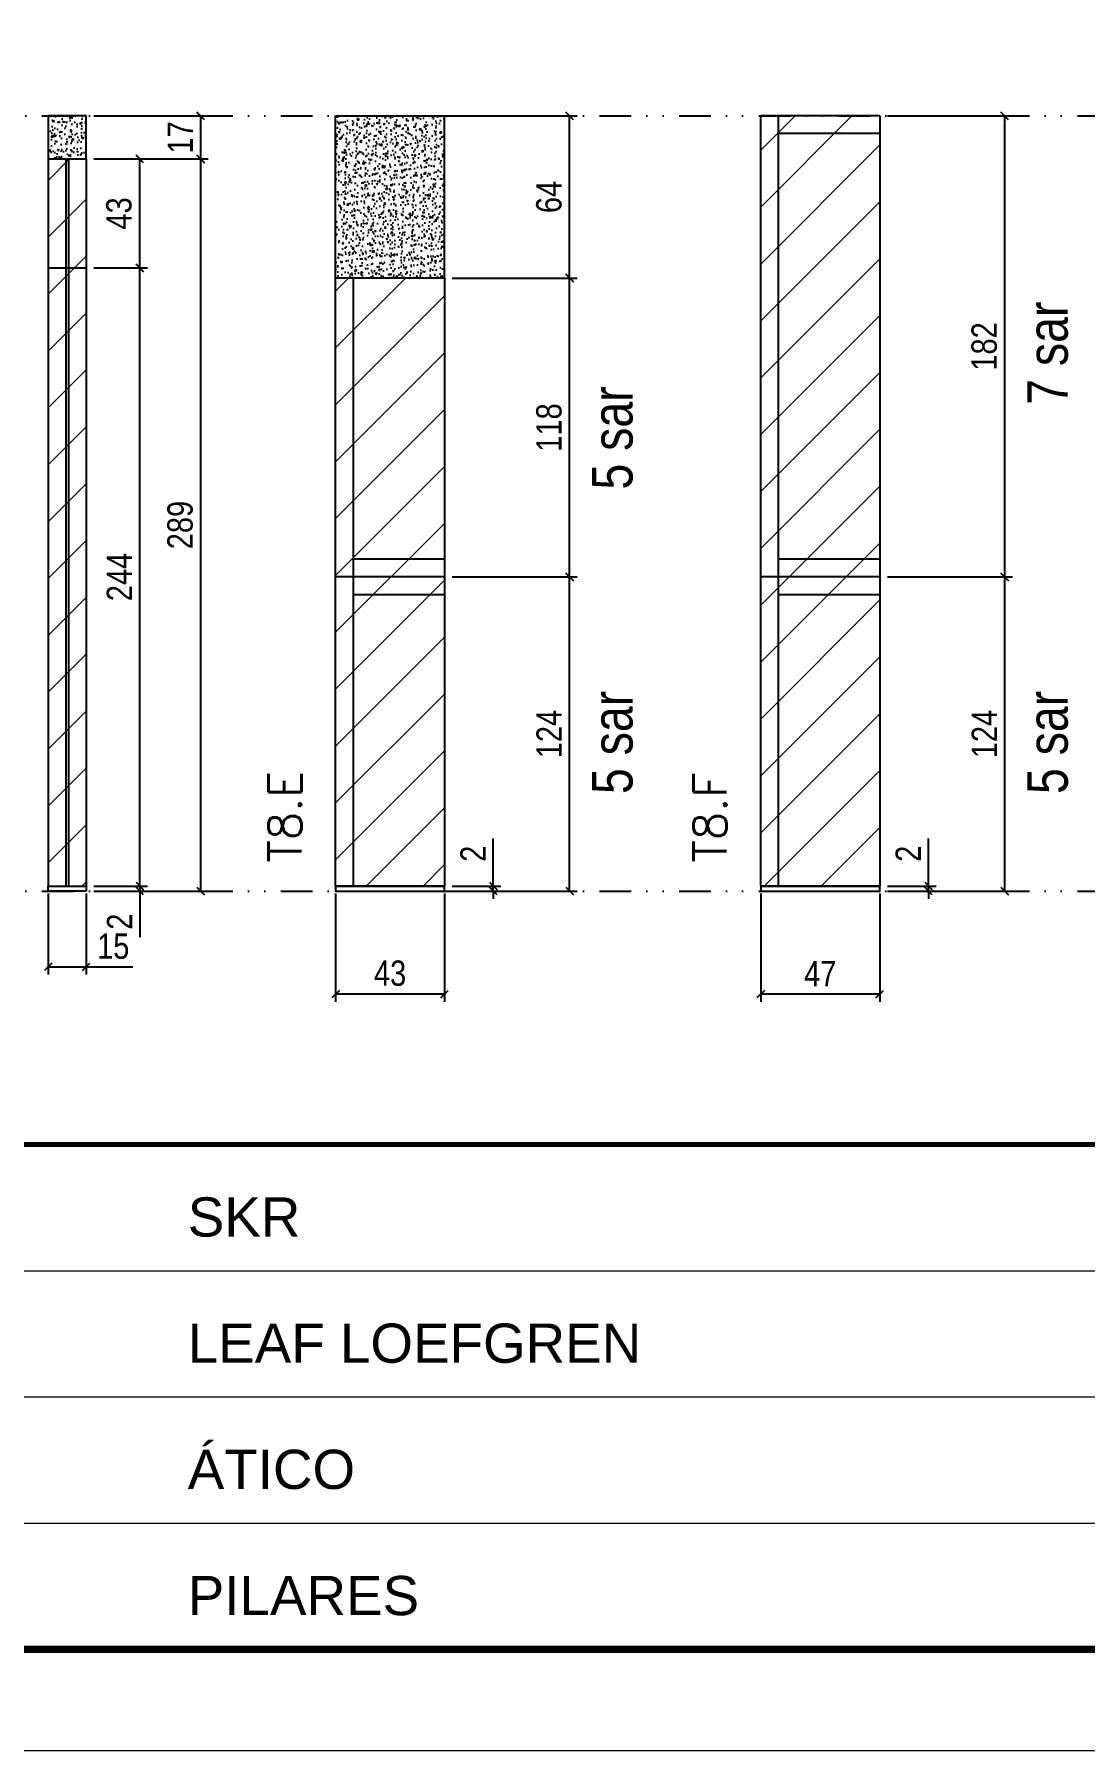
# Model space of a CAD drawing. Extents: x 14400 to 27878, y -21631 to 6985.
# Drawn here: x 18222 to 18636, y -8997 to -8319 of the extents above; entities that cross this region are included whole.
import ezdxf

# ---------------------------------------------------------------- set-up
doc = ezdxf.new("R2010")
doc.units = 0
for name, pattern in [('CONTINUO', [0]), ('DASHED', [0.75, 0.5, -0.25]), ('DIVIDE2', [0.625, 0.25, -0.125, 0, -0.125, 0, -0.125])]:
    doc.linetypes.add(name, pattern=pattern)
for name, color, linetype in [('COTA', 241, 'Continuous'), ('NOMENCLATURA', 7, 'Continuous'), ('Nível', 160, 'Continuous'), ('Painéis', 200, 'Continuous'), ('SARR_2.2x7', 40, 'Continuous')]:
    doc.layers.add(name, color=color, linetype=linetype)
for name, color, linetype, lineweight in [('Folhas', 255, 'Continuous', 9), ('Hachura', 251, 'Continuous', 9), ('SARRAFO DE PRESSAO', 251, 'DASHED', 9), ('Texto Seção', 7, 'Continuous', 15)]:
    doc.layers.add(name, color=color, linetype=linetype, lineweight=lineweight)
doc.styles.add('ARIAL', font='arial.ttf')
doc.styles.add('ARIAL_NARROW', font='ARIALN.TTF', dxfattribs={"height": 0.2})
doc.styles.add('COTA TECNICA', font='techl___.ttf', dxfattribs={"height": 10})
doc.styles.add('COTA TECNICA-50', font='techl___.ttf', dxfattribs={"height": 10})
doc.styles.add('REGUA-120', font='ROMANS.shx', dxfattribs={"height": 15})
doc.dimstyles.new('COTA PAINEL-50', dxfattribs={"dimtxt": 10, "dimasz": 3, "dimexe": 3, "dimexo": 3, "dimgap": 3, "dimtad": 1, "dimdec": 1, "dimzin": 12, "dimdsep": 46, "dimtxsty": 'COTA TECNICA-50', "dimblk1": 'OBLIQUE', "dimblk2": 'OBLIQUE', "dimsah": 1, "dimcen": 0.9, "dimclrd": 4, "dimclre": 4, "dimclrt": 240, "dimadec": 1, "dimazin": 3, "dimtfac": 1, "dimtdec": 1, "dimtmove": 0, "dimatfit": 3, "dimfxl": 1, "dimtolj": 1, "dimtzin": 12, "dimarcsym": 0})
doc.dimstyles.new('PAINEL', dxfattribs={"dimtxt": 10, "dimasz": 3, "dimexe": 3, "dimexo": 3, "dimgap": 3, "dimtad": 1, "dimdec": 1, "dimzin": 12, "dimdsep": 46, "dimtxsty": 'COTA TECNICA', "dimblk1": 'OBLIQUE', "dimblk2": 'OBLIQUE', "dimsah": 1, "dimcen": 0.9, "dimclrd": 4, "dimclre": 4, "dimclrt": 240, "dimadec": 1, "dimazin": 3, "dimtfac": 1, "dimtdec": 1, "dimtmove": 0, "dimatfit": 3, "dimfxl": 1, "dimtolj": 1, "dimtzin": 12, "dimarcsym": 0})

# ---------------------------------------------------------------- blocks, each defined once
blk = doc.blocks.new('9999999999')
at = {"color": 30, "linetype": 'CONTINUO'}
for p, q in [((98564.56, 34379.64), (99583.98, 34379.64)), ((98564.56, 34329.83), (99487.98, 34329.83)), ((98564.56, 34280.02), (99487.98, 34280.02))]:
    blk.add_line(p, q, dxfattribs=at)
at = {"color": 30, "linetype": 'CONTINUO', "const_width": 2}
blk.add_lwpolyline([(99583.98, 34230.21), (99583.98, 34414.45, 0.414214), (99568.98, 34429.45), (98228.98, 34429.45, 0.414214), (98213.98, 34414.45), (98213.98, 34245.21, 0.414214), (98228.98, 34230.21), (99583.98, 34230.21)], format="xyb", dxfattribs=at)
at = {"layer": 'Folhas'}
blk.add_lwpolyline([(98138.98, 34190.21), (99623.98, 34190.21), (99623.98, 35240.21), (98138.98, 35240.21)], close=True, dxfattribs=at)
at = {"layer": 'Folhas', "color": 30, "const_width": 3}
blk.add_lwpolyline([(98213.98, 34230.21), (99583.98, 34230.21), (99583.98, 35200.21), (98213.98, 35200.21)], close=True, dxfattribs=at)
at = {"color": 7, "linetype": 'Continuous', "ltscale": 5, "style": 'ARIAL'}
for s, height, p in [('SKR', 15.483, (98837.68, 34393.13)), ('LEAF LOEFGREN', 15.4829, (98837.68, 34343.32)), ('ÁTICO', 15.483, (98837.68, 34293.51)), ('PILARES', 15.483, (98837.68, 34243.7))]:
    blk.add_text(s, height=height, dxfattribs=at).set_placement(p)
blk = doc.blocks.new('_Oblique')
at = {"color": 0, "linetype": 'ByBlock', "lineweight": -2}
blk.add_line((-0.5, -0.5), (0.5, 0.5), dxfattribs=at)
blk = doc.blocks.new('*D2531')
at = {"layer": 'COTA', "color": 4, "lineweight": -2, "transparency": 16777216}
for p, q in [((18227.07, -8658.47), (18227.07, -8690.36)), ((18242.07, -8658.47), (18242.07, -8690.36)), ((18227.07, -8687.36), (18242.07, -8687.36)), ((18242.07, -8687.36), (18260.44, -8687.36))]:
    blk.add_line(p, q, dxfattribs=at)
at = {"layer": 'Defpoints', "color": 0, "transparency": 16777216}
for p in [(18227.07, -8655.47), (18242.07, -8655.47), (18242.07, -8687.36)]:
    blk.add_point(p, dxfattribs=at)
at = {"layer": 'COTA', "color": 4, "lineweight": -2, "transparency": 16777216, "xscale": 3, "yscale": 3, "zscale": 3, "rotation": 180}
blk.add_blockref('_Oblique', (18227.07, -8687.36), dxfattribs=at)
at = {"layer": 'COTA', "color": 4, "lineweight": -2, "transparency": 16777216, "xscale": 3, "yscale": 3, "zscale": 3}
blk.add_blockref('_Oblique', (18242.07, -8687.36), dxfattribs=at)
at = {"layer": 'COTA', "color": 240, "transparency": 16777216, "insert": (18252.76, -8679.25), "char_height": 10, "attachment_point": 5, "style": 'COTA TECNICA'}
blk.add_mtext('\\A1;15', dxfattribs=at)
blk = doc.blocks.new('*D2532')
at = {"layer": 'COTA', "color": 4, "lineweight": -2, "transparency": 16777216}
for p, q in [((18245.07, -8655.47), (18266.26, -8655.47)), ((18245.07, -8657.47), (18266.26, -8657.47)), ((18263.26, -8655.47), (18263.26, -8652.47)), ((18263.26, -8655.47), (18263.26, -8657.47)), ((18263.26, -8657.47), (18263.26, -8675.58))]:
    blk.add_line(p, q, dxfattribs=at)
at = {"layer": 'Defpoints', "color": 0, "transparency": 16777216}
for p in [(18242.07, -8655.47), (18242.07, -8657.47), (18263.26, -8655.47)]:
    blk.add_point(p, dxfattribs=at)
at = {"layer": 'COTA', "color": 4, "lineweight": -2, "transparency": 16777216, "xscale": 3, "yscale": 3, "zscale": 3}
for p, rotation in [((18263.26, -8655.47), 270), ((18263.26, -8657.47), 90)]:
    blk.add_blockref('_Oblique', p, dxfattribs=dict(at, rotation=rotation))
at = {"layer": 'COTA', "color": 240, "transparency": 16777216, "insert": (18255.26, -8669.52), "char_height": 10, "attachment_point": 5, "rotation": 90, "style": 'COTA TECNICA-50'}
blk.add_mtext('\\A1;2', dxfattribs=at)
blk = doc.blocks.new('*D2533')
at = {"layer": 'COTA', "color": 4, "lineweight": -2, "transparency": 16777216}
for p, q in [((18245.07, -8368.47), (18290.28, -8368.47)), ((18287.28, -8657.47), (18287.28, -8368.47)), ((18245.07, -8657.47), (18290.28, -8657.47))]:
    blk.add_line(p, q, dxfattribs=at)
at = {"layer": 'Defpoints', "color": 0, "transparency": 16777216}
for p in [(18242.07, -8368.47), (18287.28, -8368.47), (18242.07, -8657.47)]:
    blk.add_point(p, dxfattribs=at)
at = {"layer": 'COTA', "color": 4, "lineweight": -2, "transparency": 16777216, "xscale": 3, "yscale": 3, "zscale": 3}
for p, rotation in [((18287.28, -8368.47), 90), ((18287.28, -8657.47), 270)]:
    blk.add_blockref('_Oblique', p, dxfattribs=dict(at, rotation=rotation))
at = {"layer": 'COTA', "color": 240, "transparency": 16777216, "insert": (18279.18, -8512.97), "char_height": 10, "attachment_point": 5, "rotation": 90, "style": 'COTA TECNICA-50'}
blk.add_mtext('\\A1;289', dxfattribs=at)
blk = doc.blocks.new('*D2537')
at = {"layer": 'COTA', "color": 4, "lineweight": -2, "transparency": 16777216}
for p, q in [((18245.07, -8351.47), (18290.28, -8351.47)), ((18287.28, -8368.47), (18287.28, -8351.47)), ((18245.07, -8368.47), (18290.28, -8368.47))]:
    blk.add_line(p, q, dxfattribs=at)
at = {"layer": 'Defpoints', "color": 0, "transparency": 16777216}
for p in [(18242.07, -8351.47), (18287.28, -8351.47), (18242.07, -8368.47)]:
    blk.add_point(p, dxfattribs=at)
at = {"layer": 'COTA', "color": 4, "lineweight": -2, "transparency": 16777216, "xscale": 3, "yscale": 3, "zscale": 3}
for p, rotation in [((18287.28, -8351.47), 90), ((18287.28, -8368.47), 270)]:
    blk.add_blockref('_Oblique', p, dxfattribs=dict(at, rotation=rotation))
at = {"layer": 'COTA', "color": 240, "transparency": 16777216, "insert": (18279.21, -8359.97), "char_height": 10, "attachment_point": 5, "rotation": 90, "style": 'COTA TECNICA'}
blk.add_mtext('\\A1;17', dxfattribs=at)
blk = doc.blocks.new('*D2539')
at = {"layer": 'COTA', "color": 4, "lineweight": -2, "transparency": 16777216}
for p, q in [((18245.07, -8411.47), (18266.26, -8411.47)), ((18263.26, -8655.47), (18263.26, -8411.47)), ((18245.07, -8655.47), (18266.26, -8655.47))]:
    blk.add_line(p, q, dxfattribs=at)
at = {"layer": 'Defpoints', "color": 0, "transparency": 16777216}
for p in [(18242.07, -8411.47), (18263.26, -8411.47), (18242.07, -8655.47)]:
    blk.add_point(p, dxfattribs=at)
at = {"layer": 'COTA', "color": 4, "lineweight": -2, "transparency": 16777216, "xscale": 3, "yscale": 3, "zscale": 3}
for p, rotation in [((18263.26, -8411.47), 90), ((18263.26, -8655.47), 270)]:
    blk.add_blockref('_Oblique', p, dxfattribs=dict(at, rotation=rotation))
at = {"layer": 'COTA', "color": 240, "transparency": 16777216, "insert": (18255.19, -8533.47), "char_height": 10, "attachment_point": 5, "rotation": 90, "style": 'COTA TECNICA'}
blk.add_mtext('\\A1;244', dxfattribs=at)
blk = doc.blocks.new('*D2540')
at = {"layer": 'COTA', "color": 4, "lineweight": -2, "transparency": 16777216}
for p, q in [((18245.07, -8368.47), (18266.26, -8368.47)), ((18263.26, -8411.47), (18263.26, -8368.47)), ((18245.07, -8411.47), (18266.26, -8411.47))]:
    blk.add_line(p, q, dxfattribs=at)
at = {"layer": 'Defpoints', "color": 0, "transparency": 16777216}
for p in [(18242.07, -8368.47), (18263.26, -8368.47), (18242.07, -8411.47)]:
    blk.add_point(p, dxfattribs=at)
at = {"layer": 'COTA', "color": 4, "lineweight": -2, "transparency": 16777216, "xscale": 3, "yscale": 3, "zscale": 3}
for p, rotation in [((18263.26, -8368.47), 90), ((18263.26, -8411.47), 270)]:
    blk.add_blockref('_Oblique', p, dxfattribs=dict(at, rotation=rotation))
at = {"layer": 'COTA', "color": 240, "transparency": 16777216, "insert": (18255.04, -8389.97), "char_height": 10, "attachment_point": 5, "rotation": 90, "style": 'COTA TECNICA'}
blk.add_mtext('\\A1;43', dxfattribs=at)
blk = doc.blocks.new('*D2542')
at = {"layer": 'COTA', "color": 4, "lineweight": -2, "transparency": 16777216}
for p, q in [((18340.55, -8658.47), (18340.55, -8701.14)), ((18383.55, -8658.47), (18383.55, -8701.14)), ((18383.55, -8698.14), (18340.55, -8698.14))]:
    blk.add_line(p, q, dxfattribs=at)
at = {"layer": 'Defpoints', "color": 0, "transparency": 16777216}
for p in [(18340.55, -8655.47), (18383.55, -8655.47), (18340.55, -8698.14)]:
    blk.add_point(p, dxfattribs=at)
at = {"layer": 'COTA', "color": 4, "lineweight": -2, "transparency": 16777216, "xscale": 3, "yscale": 3, "zscale": 3, "rotation": 180}
blk.add_blockref('_Oblique', (18340.55, -8698.14), dxfattribs=at)
at = {"layer": 'COTA', "color": 4, "lineweight": -2, "transparency": 16777216, "xscale": 3, "yscale": 3, "zscale": 3}
blk.add_blockref('_Oblique', (18383.55, -8698.14), dxfattribs=at)
at = {"layer": 'COTA', "color": 240, "transparency": 16777216, "insert": (18362.05, -8689.92), "char_height": 10, "attachment_point": 5, "style": 'COTA TECNICA'}
blk.add_mtext('\\A1;43', dxfattribs=at)
blk = doc.blocks.new('*D2546')
at = {"layer": 'COTA', "color": 4, "linetype": 'ByBlock', "lineweight": -2, "transparency": 16777216}
for p, q in [((18386.55, -8533.47), (18435.92, -8533.47)), ((18432.92, -8657.47), (18432.92, -8533.47)), ((18386.55, -8657.47), (18435.92, -8657.47))]:
    blk.add_line(p, q, dxfattribs=at)
at = {"layer": 'Defpoints', "color": 0, "linetype": 'ByBlock', "transparency": 16777216}
for p in [(18383.55, -8533.47), (18432.92, -8533.47), (18383.55, -8657.47)]:
    blk.add_point(p, dxfattribs=at)
at = {"layer": 'COTA', "color": 4, "linetype": 'ByBlock', "lineweight": -2, "transparency": 16777216, "xscale": 3, "yscale": 3, "zscale": 3}
for p, rotation in [((18432.92, -8533.47), 90), ((18432.92, -8657.47), 270)]:
    blk.add_blockref('_Oblique', p, dxfattribs=dict(at, rotation=rotation))
at = {"layer": 'COTA', "color": 240, "linetype": 'ByBlock', "transparency": 16777216, "insert": (18424.84, -8595.47), "char_height": 10, "attachment_point": 5, "rotation": 90, "style": 'COTA TECNICA'}
blk.add_mtext('\\A1;124', dxfattribs=at)
blk = doc.blocks.new('*D2541')
at = {"layer": 'COTA', "color": 4, "lineweight": -2, "transparency": 16777216}
for p, q in [((18402.81, -8655.47), (18402.81, -8636.66)), ((18386.55, -8655.47), (18405.81, -8655.47)), ((18386.55, -8657.47), (18405.81, -8657.47)), ((18402.81, -8657.47), (18402.81, -8655.47)), ((18402.81, -8657.47), (18402.81, -8660.47))]:
    blk.add_line(p, q, dxfattribs=at)
at = {"layer": 'Defpoints', "color": 0, "transparency": 16777216}
for p in [(18383.55, -8655.47), (18383.55, -8657.47), (18402.81, -8657.47)]:
    blk.add_point(p, dxfattribs=at)
at = {"layer": 'COTA', "color": 4, "lineweight": -2, "transparency": 16777216, "xscale": 3, "yscale": 3, "zscale": 3}
for p, rotation in [((18402.81, -8655.47), 270), ((18402.81, -8657.47), 90)]:
    blk.add_blockref('_Oblique', p, dxfattribs=dict(at, rotation=rotation))
at = {"layer": 'COTA', "color": 240, "transparency": 16777216, "insert": (18394.81, -8642.72), "char_height": 10, "attachment_point": 5, "rotation": 90, "style": 'COTA TECNICA-50'}
blk.add_mtext('\\A1;2', dxfattribs=at)
blk = doc.blocks.new('*D2544')
at = {"layer": 'COTA', "color": 4, "linetype": 'ByBlock', "lineweight": -2, "transparency": 16777216}
for p, q in [((18386.55, -8533.47), (18435.92, -8533.47)), ((18432.92, -8657.47), (18432.92, -8533.47)), ((18386.55, -8657.47), (18435.92, -8657.47))]:
    blk.add_line(p, q, dxfattribs=at)
at = {"layer": 'Defpoints', "color": 0, "linetype": 'ByBlock', "transparency": 16777216}
for p in [(18383.55, -8533.47), (18432.92, -8533.47), (18383.55, -8657.47)]:
    blk.add_point(p, dxfattribs=at)
at = {"layer": 'COTA', "color": 4, "linetype": 'ByBlock', "lineweight": -2, "transparency": 16777216, "xscale": 3, "yscale": 3, "zscale": 3}
for p, rotation in [((18432.92, -8533.47), 90), ((18432.92, -8657.47), 270)]:
    blk.add_blockref('_Oblique', p, dxfattribs=dict(at, rotation=rotation))
at = {"layer": 'COTA', "color": 240, "linetype": 'ByBlock', "transparency": 16777216, "insert": (18424.84, -8595.47), "char_height": 10, "attachment_point": 5, "rotation": 90, "style": 'COTA TECNICA'}
blk.add_mtext('\\A1;124', dxfattribs=at)
blk = doc.blocks.new('*D2545')
at = {"layer": 'COTA', "color": 4, "lineweight": -2, "transparency": 16777216}
for p, q in [((18386.55, -8415.47), (18435.92, -8415.47)), ((18432.92, -8533.47), (18432.92, -8415.47)), ((18386.55, -8533.47), (18435.92, -8533.47))]:
    blk.add_line(p, q, dxfattribs=at)
at = {"layer": 'Defpoints', "color": 0, "transparency": 16777216}
for p in [(18383.55, -8415.47), (18432.92, -8415.47), (18383.55, -8533.47)]:
    blk.add_point(p, dxfattribs=at)
at = {"layer": 'COTA', "color": 4, "lineweight": -2, "transparency": 16777216, "xscale": 3, "yscale": 3, "zscale": 3}
for p, rotation in [((18432.92, -8415.47), 90), ((18432.92, -8533.47), 270)]:
    blk.add_blockref('_Oblique', p, dxfattribs=dict(at, rotation=rotation))
at = {"layer": 'COTA', "color": 240, "transparency": 16777216, "insert": (18424.82, -8474.47), "char_height": 10, "attachment_point": 5, "rotation": 90, "style": 'COTA TECNICA'}
blk.add_mtext('\\A1;118', dxfattribs=at)
blk = doc.blocks.new('*D2543')
at = {"layer": 'COTA', "color": 4, "lineweight": -2, "transparency": 16777216}
for p, q in [((18386.55, -8351.47), (18435.92, -8351.47)), ((18432.92, -8415.47), (18432.92, -8351.47)), ((18386.55, -8415.47), (18435.92, -8415.47))]:
    blk.add_line(p, q, dxfattribs=at)
at = {"layer": 'Defpoints', "color": 0, "transparency": 16777216}
for p in [(18383.55, -8351.47), (18432.92, -8351.47), (18383.55, -8415.47)]:
    blk.add_point(p, dxfattribs=at)
at = {"layer": 'COTA', "color": 4, "lineweight": -2, "transparency": 16777216, "xscale": 3, "yscale": 3, "zscale": 3}
for p, rotation in [((18432.92, -8351.47), 90), ((18432.92, -8415.47), 270)]:
    blk.add_blockref('_Oblique', p, dxfattribs=dict(at, rotation=rotation))
at = {"layer": 'COTA', "color": 240, "transparency": 16777216, "insert": (18424.81, -8383.47), "char_height": 10, "attachment_point": 5, "rotation": 90, "style": 'COTA TECNICA'}
blk.add_mtext('\\A1;64', dxfattribs=at)
blk = doc.blocks.new('*D2547')
at = {"layer": 'COTA', "color": 4, "lineweight": -2, "transparency": 16777216}
for p, q in [((18508.39, -8658.47), (18508.39, -8701.14)), ((18555.39, -8658.47), (18555.39, -8701.14)), ((18555.39, -8698.14), (18508.39, -8698.14))]:
    blk.add_line(p, q, dxfattribs=at)
at = {"layer": 'Defpoints', "color": 0, "transparency": 16777216}
for p in [(18508.39, -8655.47), (18555.39, -8655.47), (18508.39, -8698.14)]:
    blk.add_point(p, dxfattribs=at)
at = {"layer": 'COTA', "color": 4, "lineweight": -2, "transparency": 16777216, "xscale": 3, "yscale": 3, "zscale": 3, "rotation": 180}
blk.add_blockref('_Oblique', (18508.39, -8698.14), dxfattribs=at)
at = {"layer": 'COTA', "color": 4, "lineweight": -2, "transparency": 16777216, "xscale": 3, "yscale": 3, "zscale": 3}
blk.add_blockref('_Oblique', (18555.39, -8698.14), dxfattribs=at)
at = {"layer": 'COTA', "color": 240, "transparency": 16777216, "insert": (18531.89, -8690.07), "char_height": 10, "attachment_point": 5, "style": 'COTA TECNICA'}
blk.add_mtext('\\A1;47', dxfattribs=at)
blk = doc.blocks.new('*D2549')
at = {"layer": 'COTA', "color": 4, "linetype": 'ByBlock', "lineweight": -2, "transparency": 16777216}
for p, q in [((18558.39, -8533.47), (18607.75, -8533.47)), ((18604.75, -8657.47), (18604.75, -8533.47)), ((18558.39, -8657.47), (18607.75, -8657.47))]:
    blk.add_line(p, q, dxfattribs=at)
at = {"layer": 'Defpoints', "color": 0, "linetype": 'ByBlock', "transparency": 16777216}
for p in [(18555.39, -8533.47), (18604.75, -8533.47), (18555.39, -8657.47)]:
    blk.add_point(p, dxfattribs=at)
at = {"layer": 'COTA', "color": 4, "linetype": 'ByBlock', "lineweight": -2, "transparency": 16777216, "xscale": 3, "yscale": 3, "zscale": 3}
for p, rotation in [((18604.75, -8533.47), 90), ((18604.75, -8657.47), 270)]:
    blk.add_blockref('_Oblique', p, dxfattribs=dict(at, rotation=rotation))
at = {"layer": 'COTA', "color": 240, "linetype": 'ByBlock', "transparency": 16777216, "insert": (18596.68, -8595.47), "char_height": 10, "attachment_point": 5, "rotation": 90, "style": 'COTA TECNICA'}
blk.add_mtext('\\A1;124', dxfattribs=at)
blk = doc.blocks.new('*D2548')
at = {"layer": 'COTA', "color": 4, "lineweight": -2, "transparency": 16777216}
for p, q in [((18574.64, -8655.47), (18574.64, -8636.66)), ((18558.39, -8655.47), (18577.64, -8655.47)), ((18558.39, -8657.47), (18577.64, -8657.47)), ((18574.64, -8657.47), (18574.64, -8655.47)), ((18574.64, -8657.47), (18574.64, -8660.47))]:
    blk.add_line(p, q, dxfattribs=at)
at = {"layer": 'Defpoints', "color": 0, "transparency": 16777216}
for p in [(18555.39, -8655.47), (18555.39, -8657.47), (18574.64, -8657.47)]:
    blk.add_point(p, dxfattribs=at)
at = {"layer": 'COTA', "color": 4, "lineweight": -2, "transparency": 16777216, "xscale": 3, "yscale": 3, "zscale": 3}
for p, rotation in [((18574.64, -8655.47), 270), ((18574.64, -8657.47), 90)]:
    blk.add_blockref('_Oblique', p, dxfattribs=dict(at, rotation=rotation))
at = {"layer": 'COTA', "color": 240, "transparency": 16777216, "insert": (18566.64, -8642.72), "char_height": 10, "attachment_point": 5, "rotation": 90, "style": 'COTA TECNICA-50'}
blk.add_mtext('\\A1;2', dxfattribs=at)
blk = doc.blocks.new('*D2550')
at = {"layer": 'COTA', "color": 4, "linetype": 'ByBlock', "lineweight": -2, "transparency": 16777216}
for p, q in [((18558.39, -8533.47), (18607.75, -8533.47)), ((18604.75, -8657.47), (18604.75, -8533.47)), ((18558.39, -8657.47), (18607.75, -8657.47))]:
    blk.add_line(p, q, dxfattribs=at)
at = {"layer": 'Defpoints', "color": 0, "linetype": 'ByBlock', "transparency": 16777216}
for p in [(18555.39, -8533.47), (18604.75, -8533.47), (18555.39, -8657.47)]:
    blk.add_point(p, dxfattribs=at)
at = {"layer": 'COTA', "color": 4, "linetype": 'ByBlock', "lineweight": -2, "transparency": 16777216, "xscale": 3, "yscale": 3, "zscale": 3}
for p, rotation in [((18604.75, -8533.47), 90), ((18604.75, -8657.47), 270)]:
    blk.add_blockref('_Oblique', p, dxfattribs=dict(at, rotation=rotation))
at = {"layer": 'COTA', "color": 240, "linetype": 'ByBlock', "transparency": 16777216, "insert": (18596.68, -8595.47), "char_height": 10, "attachment_point": 5, "rotation": 90, "style": 'COTA TECNICA'}
blk.add_mtext('\\A1;124', dxfattribs=at)
blk = doc.blocks.new('*D2551')
at = {"layer": 'COTA', "color": 4, "lineweight": -2, "transparency": 16777216}
for p, q in [((18558.39, -8351.47), (18607.75, -8351.47)), ((18604.75, -8533.47), (18604.75, -8351.47)), ((18558.39, -8533.47), (18607.75, -8533.47))]:
    blk.add_line(p, q, dxfattribs=at)
at = {"layer": 'Defpoints', "color": 0, "transparency": 16777216}
for p in [(18555.39, -8351.47), (18604.75, -8351.47), (18555.39, -8533.47)]:
    blk.add_point(p, dxfattribs=at)
at = {"layer": 'COTA', "color": 4, "lineweight": -2, "transparency": 16777216, "xscale": 3, "yscale": 3, "zscale": 3}
for p, rotation in [((18604.75, -8351.47), 90), ((18604.75, -8533.47), 270)]:
    blk.add_blockref('_Oblique', p, dxfattribs=dict(at, rotation=rotation))
at = {"layer": 'COTA', "color": 240, "transparency": 16777216, "insert": (18596.66, -8442.47), "char_height": 10, "attachment_point": 5, "rotation": 90, "style": 'COTA TECNICA'}
blk.add_mtext('\\A1;182', dxfattribs=at)

msp = doc.modelspace()

# ---------------------------------------------------------------- hatches: boundary and pattern name
at = {"layer": 'COTA'}
h = msp.add_hatch(dxfattribs=at)
h.set_pattern_fill('AR-CONC', color=256, scale=0.03)
h.set_pattern_definition([(50, (2770.636, -11540.751), (5.4655401, -0.4781726), [0.5715, -6.2865]), (355, (2770.636, -11540.751), (-1.0573026, 5.7317054), [0.4572, -5.0292175]), (100.451445, (2771.0915, -11540.791), (4.4082374, 5.2535326), [0.4857003, -5.3427073]), (46.1842, (2770.636, -11539.227), (8.1323712, -1.2612698), [0.85725, -9.42975]), (96.63556, (2771.314, -11539.332), (7.122124, 7.4227837), [0.7285507, -8.0140682]), (351.18415, (2770.636, -11539.227), (7.122124, 7.4227837), [0.685799, -7.543792]), (21, (2771.398, -11539.608), (4.5484317, -3.067956), [0.5715, -6.2865]), (326, (2771.398, -11539.608), (1.8540609, 5.525639), [0.4572, -5.0292]), (71.451445, (2771.777, -11539.864), (6.4024926, 2.457683), [0.4857003, -5.3426981]), (37.5, (2770.636, -11540.751), (0.0926581, 2.53665117), [0, -4.96824, 0, -5.1054, 0, -5.04825]), (7.5, (2770.636, -11540.751), (2.00458988, 3.00541724), [0, -2.91084, 0, -4.85394, 0, -1.92405]), (327.5, (2768.9368, -11540.751), (4.06771786, -0.17186232), [0, -1.905, 0, -5.9436, 0, -7.8867]), (317.5, (2768.1748, -11540.751), (4.44387544, 0.7627947), [0, -2.4765, 0, -3.94716, 0, -5.6007])])
h.paths.add_polyline_path([(18227.07, -8368.466), (18242.07, -8368.466), (18242.07, -8351.466), (18227.07, -8351.466)])
h = msp.add_hatch(dxfattribs=at)
h.set_pattern_fill('AR-CONC', color=256, scale=0.03)
h.set_pattern_definition([(50, (-17.6833, -1148.575), (5.4655401, -0.4781726), [0.5715, -6.2865]), (355, (-17.6833, -1148.575), (-1.0573026, 5.7317054), [0.4572, -5.0292175]), (100.451445, (-17.228, -1148.615), (4.4082374, 5.2535326), [0.4857003, -5.3427073]), (46.1842, (-17.6833, -1147.051), (8.1323712, -1.2612698), [0.85725, -9.42975]), (96.635558, (-17.006, -1147.156), (7.122124, 7.4227837), [0.7285507, -8.0140682]), (351.18415, (-17.683, -1147.051), (7.122124, 7.4227837), [0.685799, -7.543792]), (21, (-16.9213, -1147.432), (4.5484317, -3.0679559), [0.5715, -6.2865]), (326, (-16.9213, -1147.432), (1.8540609, 5.525639), [0.4572, -5.0292]), (71.451445, (-16.5423, -1147.688), (6.4024926, 2.457683), [0.4857003, -5.3426981]), (37.5, (-17.6833, -1148.5751), (0.0926581, 2.53665117), [0, -4.96824, 0, -5.1054, 0, -5.04825]), (7.5, (-17.6833, -1148.575), (2.00458988, 3.00541724), [0, -2.91084, 0, -4.85394, 0, -1.92405]), (327.5, (-19.3826, -1148.5751), (4.06771786, -0.17186232), [0, -1.905, 0, -5.9436, 0, -7.8867]), (317.5, (-20.1446, -1148.575), (4.44387544, 0.7627947), [0, -2.4765, 0, -3.94716, 0, -5.6007])])
h.paths.add_polyline_path([(18383.55, -8351.466), (18340.55, -8351.466), (18340.55, -8415.466), (18383.55, -8415.466)])
at = {"layer": 'Hachura'}
h = msp.add_hatch(dxfattribs=at)
h.set_pattern_fill('ANSI31', color=256, scale=5)
h.paths.add_polyline_path([(17772.173, -8533.466), (17720.173, -8533.466), (17720.173, -8655.466), (17772.173, -8655.466)])
h.paths.add_polyline_path([(17772.173, -8415.466), (17720.173, -8415.466), (17720.173, -8533.466), (17772.173, -8533.466)])
h.paths.add_polyline_path([(17983.265, -8415.366), (17979.767, -8415.366), (17979.767, -8351.466), (17897.265, -8351.466), (17897.265, -8533.466), (17983.265, -8533.466)])
h.paths.add_polyline_path([(17983.265, -8533.466), (17897.265, -8533.466), (17897.265, -8655.466), (17983.265, -8655.466)])
h.paths.add_polyline_path([(18125.249, -8415.466), (18106.249, -8415.466), (18106.249, -8655.466), (18125.249, -8655.466)])
h.paths.add_polyline_path([(18242.07, -8368.466), (18227.07, -8368.466), (18227.07, -8411.466), (18242.07, -8411.466)])
h.paths.add_polyline_path([(18242.07, -8411.466), (18227.07, -8411.466), (18227.07, -8655.466), (18242.07, -8655.466)])
h.paths.add_polyline_path([(18383.55, -8415.466), (18340.55, -8415.466), (18340.55, -8533.466), (18383.55, -8533.466)])
h.paths.add_polyline_path([(18383.55, -8533.466), (18340.55, -8533.466), (18340.55, -8655.466), (18383.55, -8655.466)])
h.paths.add_polyline_path([(18555.386, -8533.466), (18508.386, -8533.466), (18508.386, -8655.466), (18555.386, -8655.466)])
h.paths.add_polyline_path([(18555.386, -8351.466), (18508.386, -8351.466), (18508.386, -8533.466), (18555.386, -8533.466)])
h.paths.add_polyline_path([(18760.892, -8368.466), (18713.892, -8368.466), (18713.892, -8415.466), (18679.892, -8415.466), (18679.892, -8533.466), (18760.892, -8533.466)])
h.paths.add_polyline_path([(18760.892, -8533.466), (18679.892, -8533.466), (18679.892, -8655.466), (18760.892, -8655.466)])
h.paths.add_polyline_path([(18924.462, -8533.466), (18877.462, -8533.466), (18877.462, -8655.466), (18924.462, -8655.466)])
h.paths.add_polyline_path([(18924.462, -8351.466), (18877.462, -8351.466), (18877.462, -8533.466), (18924.462, -8533.466)])

# ---------------------------------------------------------------- linework, layer by layer
at = {"layer": 'COTA'}
for p, q in [((18340.55, -8415.466), (18340.55, -8351.466)), ((18340.55, -8351.466), (18383.55, -8351.466)), ((18383.55, -8415.466), (18383.55, -8351.466))]:
    msp.add_line(p, q, dxfattribs=at)
msp.add_lwpolyline([(18227.07, -8368.466), (18242.07, -8368.466), (18242.07, -8351.466), (18227.07, -8351.466)], close=True, dxfattribs=at)
at = {"layer": 'Nível', "color": 4, "linetype": 'DIVIDE2', "ltscale": 50}
for p, q in [((17658.467, -8351.466), (19028.467, -8351.466)), ((17658.467, -8657.466), (19028.467, -8657.466))]:
    msp.add_line(p, q, dxfattribs=at)
at = {"layer": 'Painéis'}
for p, q in [((18508.386, -8655.466), (18508.386, -8351.466)), ((18555.386, -8351.466), (18508.386, -8351.466)), ((18555.386, -8351.466), (18555.386, -8655.466)), ((18227.07, -8368.466), (18227.07, -8655.466)), ((18227.07, -8368.466), (18242.07, -8368.466)), ((18242.07, -8368.466), (18242.07, -8655.466)), ((18227.07, -8411.466), (18242.07, -8411.466)), ((18340.55, -8655.466), (18340.55, -8415.466)), ((18383.55, -8415.466), (18340.55, -8415.466)), ((18383.55, -8415.466), (18383.55, -8655.466)), ((18383.55, -8533.466), (18340.55, -8533.466)), ((18555.386, -8533.466), (18508.386, -8533.466)), ((18227.07, -8655.466), (18242.07, -8655.466)), ((18227.07, -8657.466), (18227.07, -8655.466)), ((18242.07, -8657.466), (18227.07, -8657.466)), ((18242.07, -8655.466), (18242.07, -8657.466)), ((18340.55, -8655.466), (18383.55, -8655.466)), ((18508.386, -8655.466), (18555.386, -8655.466))]:
    msp.add_line(p, q, dxfattribs=at)
for points in [[(18383.55, -8655.466), (18340.55, -8655.466), (18340.55, -8657.466), (18383.55, -8657.466)], [(18555.386, -8655.466), (18508.386, -8655.466), (18508.386, -8657.466), (18555.386, -8657.466)]]:
    msp.add_lwpolyline(points, close=True, dxfattribs=at)
at = {"layer": 'SARR_2.2x7'}
for p, q in [((18515.386, -8533.466), (18515.386, -8351.466)), ((18555.386, -8358.466), (18515.386, -8358.466)), ((18234.07, -8368.466), (18234.07, -8655.466)), ((18235.07, -8368.466), (18235.07, -8655.466)), ((18347.55, -8533.466), (18347.55, -8415.466)), ((18383.55, -8526.466), (18347.55, -8526.466)), ((18555.386, -8526.466), (18515.386, -8526.466)), ((18347.55, -8655.466), (18347.55, -8533.466)), ((18515.386, -8655.466), (18515.386, -8533.466)), ((18383.55, -8540.466), (18347.55, -8540.466)), ((18555.386, -8540.466), (18515.386, -8540.466))]:
    msp.add_line(p, q, dxfattribs=at)

# ---------------------------------------------------------------- block references
at = {"layer": 'SARRAFO DE PRESSAO', "color": 6, "linetype": 'ByBlock'}
msp.add_blockref('9999999999', (-80555.511, -43186.954), dxfattribs=at)

# ---------------------------------------------------------------- texts
at = {"layer": 'NOMENCLATURA', "style": 'ARIAL_NARROW'}
for s, p in [('7 sar', (18629.629, -8465.515)), ('5 sar', (18457.793, -8498.97)), ('5 sar', (18457.793, -8619.142)), ('5 sar', (18629.629, -8619.142))]:
    msp.add_text(s, height=16, rotation=90, dxfattribs=at).set_placement(p)
at = {"layer": 'Texto Seção', "char_height": 13, "width": 285.32988, "attachment_point": 7, "rotation": 90, "style": 'REGUA-120'}
for s, insert in [('T8.E', (18327.079, -8646.215)), ('T8.F', (18494.916, -8646.215))]:
    msp.add_mtext(s, dxfattribs=dict(at, insert=insert))

# ---------------------------------------------------------------- dimensions: what is measured, and where the dimension line sits
at = {"layer": 'COTA'}
for base, p1, p2, dimstyle, picture, middle in [((18287.28, -8351.466), (18242.07, -8368.466), (18242.07, -8351.466), 'PAINEL', '*D2537', (18279.207, -8359.966)), ((18432.917, -8351.466), (18383.55, -8415.466), (18383.55, -8351.466), 'PAINEL', '*D2543', (18424.815, -8383.466)), ((18604.754, -8351.466), (18555.386, -8533.466), (18555.386, -8351.466), 'PAINEL', '*D2551', (18596.658, -8442.466)), ((18287.28, -8368.466), (18242.07, -8657.466), (18242.07, -8368.466), 'COTA PAINEL-50', '*D2533', (18279.178, -8512.966)), ((18263.263, -8411.466), (18242.07, -8655.466), (18242.07, -8411.466), 'PAINEL', '*D2539', (18255.19, -8533.466)), ((18432.917, -8415.466), (18383.55, -8533.466), (18383.55, -8415.466), 'PAINEL', '*D2545', (18424.822, -8474.466))]:
    dim = msp.add_linear_dim(base=base, p1=p1, p2=p2, angle=90, dimstyle=dimstyle, dxfattribs=at)
    dim.commit()
    dim.dimension.update_dxf_attribs({"geometry": picture, "text_midpoint": middle})
for base, p1, p2, angle, override, picture, middle in [((18263.263, -8368.466), (18242.07, -8411.466), (18242.07, -8368.466), 90, {"dimtmove": 1}, '*D2540', (18255.044, -8389.966)), ((18340.55, -8698.144), (18383.55, -8655.466), (18340.55, -8655.466), 180, {"dimarcsym": 2}, '*D2542', (18362.05, -8689.925)), ((18508.386, -8698.144), (18555.386, -8655.466), (18508.386, -8655.466), 180, {"dimarcsym": 2}, '*D2547', (18531.886, -8690.071))]:
    dim = msp.add_linear_dim(base=base, p1=p1, p2=p2, angle=angle, dimstyle='PAINEL', override=override, dxfattribs=at)
    dim.commit()
    dim.dimension.update_dxf_attribs({"geometry": picture, "text_midpoint": middle})
at = {"layer": 'COTA', "linetype": 'ByBlock'}
for p1, p2, picture, middle in [((18383.55, -8657.466), (18383.55, -8533.466), '*D2546', (18424.844, -8595.466)), ((18383.55, -8657.466), (18383.55, -8533.466), '*D2544', (18424.844, -8595.466)), ((18555.386, -8657.466), (18555.386, -8533.466), '*D2549', (18596.68, -8595.466)), ((18555.386, -8657.466), (18555.386, -8533.466), '*D2550', (18596.68, -8595.466))]:
    dim = msp.add_aligned_dim(p1=p1, p2=p2, distance=-49.367, dimstyle='PAINEL', dxfattribs=at)
    dim.commit()
    dim.dimension.update_dxf_attribs({"geometry": picture, "text_midpoint": middle})
at = {"layer": 'COTA'}
for base, p1, p2, picture, middle in [((18402.808, -8657.466), (18383.55, -8655.466), (18383.55, -8657.466), '*D2541', (18402.808, -8642.719)), ((18574.644, -8657.466), (18555.386, -8655.466), (18555.386, -8657.466), '*D2548', (18574.644, -8642.719)), ((18263.263, -8655.466), (18242.07, -8657.466), (18242.07, -8655.466), '*D2532', (18263.263, -8669.522))]:
    dim = msp.add_linear_dim(base=base, p1=p1, p2=p2, angle=90, dimstyle='COTA PAINEL-50', dxfattribs=at)
    dim.commit()
    dim.dimension.update_dxf_attribs({"geometry": picture, "text_midpoint": middle, "dimtype": 160})
dim = msp.add_linear_dim(base=(18242.07, -8687.36), p1=(18227.07, -8655.466), p2=(18242.07, -8655.466), dimstyle='PAINEL', override={"dimarcsym": 2}, dxfattribs=at)
dim.commit()
dim.dimension.update_dxf_attribs({"geometry": '*D2531', "text_midpoint": (18252.755, -8679.251)})

doc.saveas('drawing.dxf')
